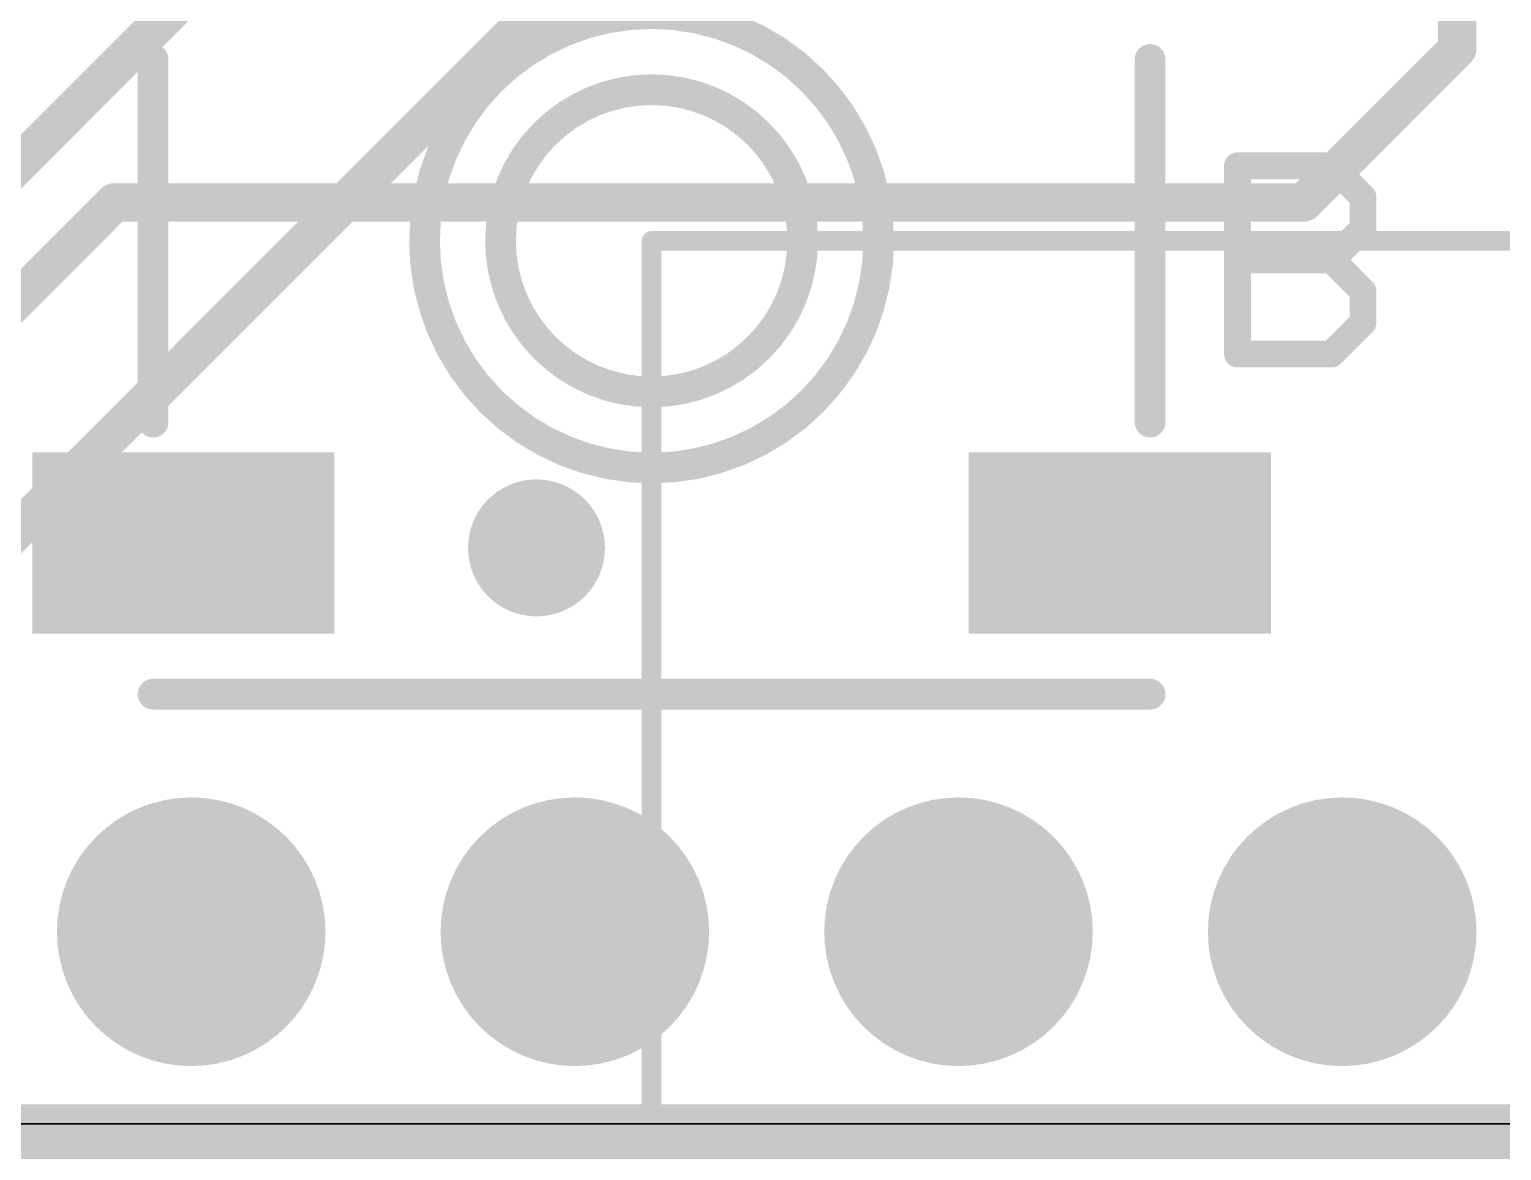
# Model space of a CAD drawing. Extents: x -7.9 to 55.5, y -9.8 to 31.
# Drawn here: x 35.76 to 45.51, y -0.18 to 7.24 of the extents above; entities that cross this region are included whole.
import ezdxf

# ---------------------------------------------------------------- set-up
doc = ezdxf.new("R2010")
doc.units = 0
for name, color, linetype in [('1', 12, 'CONTINUOUS'), ('16', 132, 'CONTINUOUS'), ('17', 110, 'CONTINUOUS'), ('18', 110, 'CONTINUOUS'), ('20', 53, 'CONTINUOUS'), ('21', 40, 'CONTINUOUS'), ('47', 253, 'CONTINUOUS')]:
    doc.layers.add(name, color=color, linetype=linetype)

# ---------------------------------------------------------------- blocks, each defined once
blk = doc.blocks.new('RECT')
blk.add_solid([(-0.5, -0.5), (0.5, -0.5), (-0.5, 0.5), (0.5, 0.5)])
blk = doc.blocks.new('ROUNDP')
at = {"const_width": 0.5}
blk.add_lwpolyline([(0, -0.25, 1), (0, 0.25, 1), (0, -0.25)], format="xyb", dxfattribs=at)
blk = doc.blocks.new('ROUNDV')
at = {"const_width": 0.5}
blk.add_lwpolyline([(0, -0.25, 1), (0, 0.25, 1), (0, -0.25)], format="xyb", dxfattribs=at)

msp = doc.modelspace()

# ---------------------------------------------------------------- linework, layer by layer
at = {"layer": '1'}
for points, const_width in [([(45.212, 7.112), (45.212, 8.298)], 0.254), ([(33.814, 4.477), (36.778, 7.441)], 0.254), ([(44.196, 6.096), (45.212, 7.112)], 0.254), ([(33.782, 3.556), (36.322, 6.096)], 0.254), ([(36.322, 6.096), (44.196, 6.096)], 0.254), ([(-0.127, -0.381), (51.435, -0.381)], 0.6096)]:
    msp.add_lwpolyline(points, dxfattribs=dict(at, const_width=const_width))
at = {"layer": '1', "const_width": 0.127}
for points in [[(45.2569, 7.0671, 1), (45.1671, 7.1569)], [(45.1485, 7.112, 1), (45.2755, 7.112)], [(36.322, 6.1595, 1), (36.322, 6.0325)], [(36.3669, 6.0511, 1), (36.2771, 6.1409)], [(44.1511, 6.1409, 1), (44.2409, 6.0511)], [(44.196, 6.0325, 1), (44.196, 6.1595)]]:
    msp.add_lwpolyline(points, format="xyb", dxfattribs=at)
at = {"layer": '16', "const_width": 0.254}
for points in [[(34.29, 2.54), (47.752, 16.002)], [(0, 0), (50.8, 0)]]:
    msp.add_lwpolyline(points, dxfattribs=at)
at = {"layer": '20'}
for p, q in [((48.26, 0), (2.54, 0)), ((2.54, 0), (48.26, 0))]:
    msp.add_line(p, q, dxfattribs=at)
at = {"layer": '21'}
for points, const_width in [([(39.878, 4.3387, 1), (39.878, 7.3453, 1), (39.878, 4.3387)], 0.2032), ([(36.6288, 7.042, 1), (36.5272, 7.042)], 0.1016), ([(43.2288, 7.042, 1), (43.1272, 7.042)], 0.1016), ([(39.878, 4.842, 1), (39.878, 6.842, 1), (39.878, 4.842)], 0.2032), ([(43.757, 6.3828, 1), (43.757, 6.2939)], 0.0889), ([(43.8015, 6.3384, 1), (43.7126, 6.3384)], 0.0889), ([(44.4113, 6.3698, 1), (44.3484, 6.3069)], 0.0889), ([(44.3799, 6.2939, 1), (44.3799, 6.3828)], 0.0889), ([(44.6319, 6.1308, 1), (44.543, 6.1308)], 0.0889), ([(44.556, 6.0993, 1), (44.6189, 6.1622)], 0.0889), ([(44.543, 5.9231, 1), (44.6319, 5.9231)], 0.0889), ([(44.6189, 5.8917, 1), (44.556, 5.9546)], 0.0889), ([(43.757, 5.76, 1), (43.757, 5.6711)], 0.0889), ([(44.4113, 5.747, 1), (44.3484, 5.6841)], 0.0889), ([(44.3484, 5.747, 1), (44.4113, 5.6841)], 0.0889), ([(44.3799, 5.6711, 1), (44.3799, 5.76)], 0.0889), ([(44.6319, 5.5079, 1), (44.543, 5.5079)], 0.0889), ([(44.556, 5.4765, 1), (44.6189, 5.5393)], 0.0889), ([(44.6189, 5.2689, 1), (44.556, 5.3317)], 0.0889), ([(44.543, 5.3003, 1), (44.6319, 5.3003)], 0.0889), ([(43.757, 5.1372, 1), (43.757, 5.0483)], 0.0889), ([(44.3484, 5.1241, 1), (44.4113, 5.0613)], 0.0889), ([(44.3799, 5.0483, 1), (44.3799, 5.1372)], 0.0889), ([(43.7126, 5.0927, 1), (43.8015, 5.0927)], 0.0889), ([(36.5272, 4.642, 1), (36.6288, 4.642)], 0.1016), ([(43.1272, 4.642, 1), (43.2288, 4.642)], 0.1016), ([(36.578, 2.8928, 1), (36.578, 2.7912)], 0.1016), ([(43.178, 2.7912, 1), (43.178, 2.8928)], 0.1016)]:
    msp.add_lwpolyline(points, format="xyb", dxfattribs=dict(at, const_width=const_width))
for points, const_width in [([(36.578, 4.642), (36.578, 7.042)], 0.2032), ([(43.178, 7.042), (43.178, 4.642)], 0.2032), ([(43.757, 5.0927), (43.757, 6.3384)], 0.1778), ([(43.757, 6.3384), (44.3799, 6.3384)], 0.1778), ([(44.3799, 6.3384), (44.5875, 6.1308)], 0.1778), ([(44.5875, 6.1308), (44.5875, 5.9231)], 0.1778), ([(44.5875, 5.9231), (44.3799, 5.7155)], 0.1778), ([(43.757, 5.7155), (44.3799, 5.7155)], 0.1778), ([(44.3799, 5.7155), (44.5875, 5.5079)], 0.1778), ([(44.5875, 5.5079), (44.5875, 5.3003)], 0.1778), ([(44.5875, 5.3003), (44.3799, 5.0927)], 0.1778), ([(44.3799, 5.0927), (43.757, 5.0927)], 0.1778), ([(43.178, 2.842), (36.578, 2.842)], 0.2032)]:
    msp.add_lwpolyline(points, dxfattribs=dict(at, const_width=const_width))
at = {"layer": '47', "const_width": 0.13}
for points in [[(39.878, 5.842), (39.878, -7.157)], [(39.878, 5.842), (55.29, 5.842)], [(39.878, 5.842), (55.417, 5.842)], [(39.878, 0), (55.417, 0)]]:
    msp.add_lwpolyline(points, dxfattribs=at)
at = {"layer": '47', "const_width": 0.065}
for points in [[(39.9105, 5.842, 1), (39.8455, 5.842)], [(39.878, 5.8745, 1), (39.878, 5.8095)], [(39.878, 5.8745, 1), (39.878, 5.8095)], [(39.878, 0.0325, 1), (39.878, -0.0325)]]:
    msp.add_lwpolyline(points, format="xyb", dxfattribs=at)

# ---------------------------------------------------------------- block references
at = {"layer": '1', "xscale": 2, "yscale": 1.2}
for p in [(36.778, 3.842), (42.978, 3.842)]:
    msp.add_blockref('RECT', p, dxfattribs=at)
at = {"layer": '17', "xscale": 1.778, "yscale": 1.778}
for p in [(36.83, 1.27), (36.83, 1.27), (39.37, 1.27), (39.37, 1.27), (41.91, 1.27), (41.91, 1.27), (44.45, 1.27), (44.45, 1.27)]:
    msp.add_blockref('ROUNDP', p, dxfattribs=at)
at = {"layer": '18', "xscale": 0.9064, "yscale": 0.9064}
msp.add_blockref('ROUNDV', (39.116, 3.81), dxfattribs=at)
msp.add_blockref('ROUNDV', (39.116, 3.81), dxfattribs=at)

doc.saveas('drawing.dxf')
